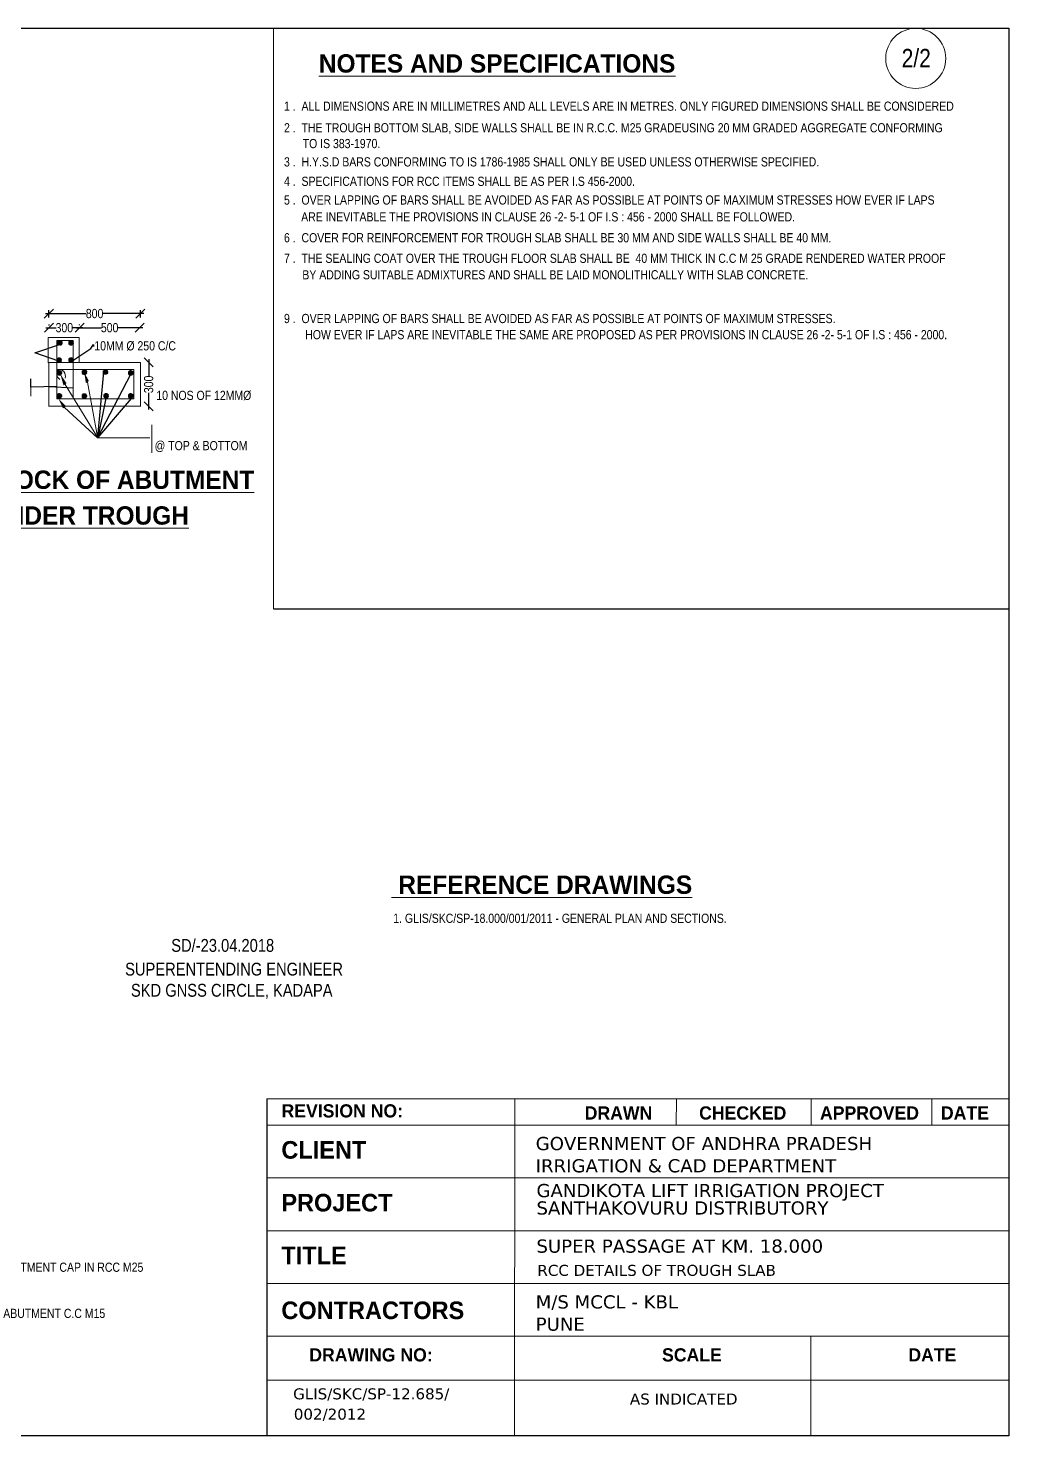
# Model space of a CAD drawing. Header units: millimetres. Extents: x -532722 to -470589, y -321838 to -283433.
# Drawn here: x -497359 to -470589, y -321838 to -283433 of the extents above; entities that cross this region are included whole.
import ezdxf
from ezdxf.enums import TextEntityAlignment as Align

# ---------------------------------------------------------------- set-up
doc = ezdxf.new("R2010")
doc.units = ezdxf.units.MM
doc.header["$LTSCALE"] = 1000
for name, color, linetype in [('canal', 3, 'Continuous'), ('MAIN', 2, 'Continuous'), ('main canal', 1, 'Continuous'), ('pier', 7, 'Continuous'), ('STEEL', 5, 'Continuous')]:
    doc.layers.add(name, color=color, linetype=linetype)
doc.styles.add('ARIAL NARROW', font='ARIALN.TTF')
doc.styles.add('CITYBLUEPR', font='cityb___.ttf')
doc.styles.add('VERDANA', font='verdana.ttf')
doc.dimstyles.new('ISO-25', dxfattribs={"dimtxt": 2.5, "dimasz": 2.5, "dimexe": 1.25, "dimexo": 0.625, "dimtad": 1, "dimdec": 0, "dimtxsty": 'Standard', "dimblk": 'OBLIQUE', "dimcen": 2.5, "dimdle": 1.25, "dimclrd": 6, "dimadec": 0, "dimazin": 0, "dimtfac": 1, "dimtdec": 0, "dimtmove": 0, "dimatfit": 3, "dimfxl": 1, "dimarcsym": 0})

# ---------------------------------------------------------------- blocks, each defined once
blk = doc.blocks.new('_Oblique')
at = {"color": 0, "linetype": 'ByBlock', "lineweight": -2}
blk.add_line((-0.5, -0.5), (0.5, 0.5), dxfattribs=at)
blk = doc.blocks.new('*D180')
at = {"layer": 'Defpoints', "color": 0, "transparency": 16777216}
for p in [(-496795, -291418), (-494295, -291220), (-494295, -291418)]:
    blk.add_point(p, dxfattribs=at)
at = {"layer": 'MAIN', "color": 7, "lineweight": -2, "transparency": 16777216}
for p, q in [((-496885, -291220), (-495772, -291220)), ((-494205, -291220), (-495318, -291220))]:
    blk.add_line(p, q, dxfattribs=at)
at = {"layer": 'MAIN', "color": 0, "lineweight": -2, "transparency": 16777216}
for p, q in [((-496795, -291328), (-496795, -291130)), ((-494295, -291328), (-494295, -291130))]:
    blk.add_line(p, q, dxfattribs=at)
at = {"layer": 'MAIN', "color": 7, "lineweight": -2, "transparency": 16777216, "xscale": 250, "yscale": 250, "zscale": 250, "rotation": 180}
blk.add_blockref('_Oblique', (-496795, -291220), dxfattribs=at)
at = {"layer": 'MAIN', "color": 7, "lineweight": -2, "transparency": 16777216, "xscale": 250, "yscale": 250, "zscale": 250}
blk.add_blockref('_Oblique', (-494295, -291220), dxfattribs=at)
at = {"layer": 'MAIN', "color": 0, "lineweight": 9, "transparency": 16777216, "insert": (-495545, -291220), "char_height": 250, "attachment_point": 5, "style": 'ARIAL NARROW'}
blk.add_mtext('800', dxfattribs=at)
blk = doc.blocks.new('*D181')
at = {"layer": 'Defpoints', "color": 0, "transparency": 16777216}
for p in [(-494069, -292552), (-494069, -293750), (-494069, -293750)]:
    blk.add_point(p, dxfattribs=at)
at = {"layer": 'MAIN', "color": 7, "lineweight": -2, "transparency": 16777216}
for p, q in [((-494069, -292462), (-494069, -292925)), ((-494069, -293840), (-494069, -293378))]:
    blk.add_line(p, q, dxfattribs=at)
at = {"layer": 'MAIN', "color": 7, "lineweight": -2, "transparency": 16777216, "xscale": 250, "yscale": 250, "zscale": 250}
for p, rotation in [((-494069, -292552), 90), ((-494069, -293750), 270)]:
    blk.add_blockref('_Oblique', p, dxfattribs=dict(at, rotation=rotation))
at = {"layer": 'MAIN', "color": 0, "lineweight": 9, "transparency": 16777216, "insert": (-494069, -293151), "char_height": 250, "attachment_point": 5, "rotation": 90, "style": 'ARIAL NARROW'}
blk.add_mtext('300', dxfattribs=at)
blk = doc.blocks.new('*D182')
at = {"layer": 'Defpoints', "color": 0, "transparency": 16777216}
for p in [(-496789, -291631), (-495953, -291606), (-495953, -291606)]:
    blk.add_point(p, dxfattribs=at)
at = {"layer": 'MAIN', "color": 7, "lineweight": -2, "transparency": 16777216}
for p, q in [((-496879, -291606), (-496598, -291606)), ((-495863, -291606), (-496144, -291606))]:
    blk.add_line(p, q, dxfattribs=at)
at = {"layer": 'MAIN', "color": 0, "lineweight": -2, "transparency": 16777216}
blk.add_line((-496789, -291541), (-496789, -291516), dxfattribs=at)
at = {"layer": 'MAIN', "color": 7, "lineweight": -2, "transparency": 16777216, "xscale": 250, "yscale": 250, "zscale": 250, "rotation": 180}
blk.add_blockref('_Oblique', (-496789, -291606), dxfattribs=at)
at = {"layer": 'MAIN', "color": 7, "lineweight": -2, "transparency": 16777216, "xscale": 250, "yscale": 250, "zscale": 250}
blk.add_blockref('_Oblique', (-495953, -291606), dxfattribs=at)
at = {"layer": 'MAIN', "color": 0, "lineweight": 9, "transparency": 16777216, "insert": (-496371, -291606), "char_height": 250, "attachment_point": 5, "style": 'ARIAL NARROW'}
blk.add_mtext('300', dxfattribs=at)
blk = doc.blocks.new('*D183')
at = {"layer": 'Defpoints', "color": 0, "transparency": 16777216}
for p in [(-495953, -291623), (-494316, -291606), (-494316, -291606)]:
    blk.add_point(p, dxfattribs=at)
at = {"layer": 'MAIN', "color": 7, "lineweight": -2, "transparency": 16777216}
for p, q in [((-496043, -291606), (-495361, -291606)), ((-494226, -291606), (-494908, -291606))]:
    blk.add_line(p, q, dxfattribs=at)
at = {"layer": 'MAIN', "color": 0, "lineweight": -2, "transparency": 16777216}
blk.add_line((-495953, -291533), (-495953, -291516), dxfattribs=at)
at = {"layer": 'MAIN', "color": 7, "lineweight": -2, "transparency": 16777216, "xscale": 250, "yscale": 250, "zscale": 250, "rotation": 180}
blk.add_blockref('_Oblique', (-495953, -291606), dxfattribs=at)
at = {"layer": 'MAIN', "color": 7, "lineweight": -2, "transparency": 16777216, "xscale": 250, "yscale": 250, "zscale": 250}
blk.add_blockref('_Oblique', (-494316, -291606), dxfattribs=at)
at = {"layer": 'MAIN', "color": 0, "lineweight": 9, "transparency": 16777216, "insert": (-495134, -291606), "char_height": 250, "attachment_point": 5, "style": 'ARIAL NARROW'}
blk.add_mtext('500', dxfattribs=at)

msp = doc.modelspace()

# ---------------------------------------------------------------- linework, layer by layer
at = {"color": 0, "lineweight": 9}
msp.add_circle((-473131, -284257.9), 819.5, dxfattribs=at)
at = {"layer": 'canal', "color": 0}
for p, q in [((-496115.8, -292485.5), (-495644.4, -292173.2)), ((-495644.4, -292173.2), (-495573.1, -292067.8)), ((-495573.1, -292067.8), (-495573.1, -292121.4))]:
    msp.add_line(p, q, dxfattribs=at)
msp.add_lwpolyline([(-532722.3, -283432.6), (-470589, -283432.6), (-470589, -321838.3), (-532722.3, -321838.3)], close=True, dxfattribs=at)
at = {"layer": 'MAIN', "color": 0, "linetype": 'Continuous', "lineweight": 9}
msp.add_line((-490664.8, -283432.6), (-490664.8, -299279), dxfattribs=at)
at = {"layer": 'MAIN', "color": 0}
for p, q in [((-490664.8, -299279), (-470589, -299279)), ((-490842, -312640.7), (-490842, -321838.3))]:
    msp.add_line(p, q, dxfattribs=at)
at = {"layer": 'pier', "color": 0, "lineweight": 9}
for p, q in [((-496809.6, -292567.8), (-496809.6, -291872.8)), ((-496809.6, -291872.8), (-495964.6, -291872.8)), ((-495964.6, -291872.8), (-495964.6, -292551.2)), ((-496575.6, -292732.5), (-496575.6, -291950.6)), ((-496575.6, -291950.6), (-496131.4, -291950.6)), ((-496563.9, -292019.8), (-496549.5, -292019.8)), ((-496563.1, -292031.5), (-496549.5, -292031.5)), ((-496562.7, -292008.1), (-496549.5, -292008.1)), ((-496553.4, -292004.2), (-496553.4, -291984.1)), ((-496553.4, -292057.9), (-496553.4, -292035.4)), ((-496549.5, -291988.6), (-496518.3, -291988.6)), ((-496549.5, -292000.3), (-496518.3, -292000.3)), ((-496549.5, -292039.3), (-496518.3, -292039.3)), ((-496549.5, -292051.1), (-496518.3, -292051.1)), ((-496549.5, -292062.8), (-496518.3, -292062.8)), ((-496548.3, -291976.8), (-496518.3, -291976.8)), ((-496545.6, -292035.4), (-496545.6, -292004.2)), ((-496545.6, -292068.3), (-496545.6, -292066.7)), ((-496533.9, -291972.9), (-496533.9, -291963.3)), ((-496533.9, -292078.6), (-496533.9, -292066.7)), ((-496522.2, -291972.9), (-496522.2, -291956.7)), ((-496522.2, -292035.4), (-496522.2, -292004.2)), ((-496522.2, -292085.3), (-496522.2, -292066.7)), ((-496518.3, -291957.3), (-496487, -291957.3)), ((-496518.3, -291969), (-496487, -291969)), ((-496518.3, -292008.1), (-496487, -292008.1)), ((-496518.3, -292019.8), (-496487, -292019.8)), ((-496518.3, -292031.5), (-496487, -292031.5)), ((-496518.3, -292070.6), (-496487, -292070.6)), ((-496514.4, -292004.2), (-496514.4, -291972.9)), ((-496514.4, -292066.7), (-496514.4, -292035.4)), ((-496502.7, -292004.2), (-496502.7, -291972.9)), ((-496502.7, -292066.7), (-496502.7, -292035.4)), ((-496490.9, -292004.2), (-496490.9, -291972.9)), ((-496490.9, -292066.7), (-496490.9, -292035.4)), ((-496487, -291976.8), (-496455.8, -291976.8)), ((-496487, -291988.6), (-496455.8, -291988.6)), ((-496487, -292000.3), (-496455.8, -292000.3)), ((-496487, -292039.3), (-496455.8, -292039.3)), ((-496487, -292051.1), (-496455.8, -292051.1)), ((-496487, -292062.8), (-496455.8, -292062.8)), ((-496483.1, -291972.9), (-496483.1, -291951.4)), ((-496483.1, -292035.4), (-496483.1, -292004.2)), ((-496483.1, -292090.6), (-496483.1, -292066.7)), ((-496471.4, -291972.9), (-496471.4, -291954.1)), ((-496471.4, -292035.4), (-496471.4, -292004.2)), ((-496471.4, -292087.8), (-496471.4, -292066.7)), ((-496459.7, -291972.9), (-496459.7, -291959.2)), ((-496459.7, -292035.4), (-496459.7, -292004.2)), ((-496459.7, -292082.7), (-496459.7, -292066.7)), ((-496455.8, -291969), (-496446, -291969)), ((-496455.8, -292008.1), (-496424.5, -292008.1)), ((-496455.8, -292019.8), (-496424.5, -292019.8)), ((-496455.8, -292031.5), (-496424.5, -292031.5)), ((-496455.8, -292070.6), (-496443.5, -292070.6)), ((-496451.9, -292004.2), (-496451.9, -291972.9)), ((-496451.9, -292066.7), (-496451.9, -292035.4)), ((-496440.2, -292004.2), (-496440.2, -291975)), ((-496440.2, -292066.7), (-496440.2, -292035.4)), ((-496428.4, -292004.2), (-496428.4, -291994.1)), ((-496428.4, -292047.9), (-496428.4, -292035.4)), ((-496259.1, -292016.5), (-496244.8, -292016.5)), ((-496258.3, -292028.2), (-496244.8, -292028.2)), ((-496257.9, -292004.8), (-496244.8, -292004.8)), ((-496248.7, -292000.8), (-496248.7, -291980.7)), ((-496248.7, -292054.5), (-496248.7, -292032.1)), ((-496244.8, -291985.2), (-496213.5, -291985.2)), ((-496244.8, -291996.9), (-496213.5, -291996.9)), ((-496244.8, -292036), (-496213.5, -292036)), ((-496244.8, -292047.7), (-496213.5, -292047.7)), ((-496244.8, -292059.4), (-496213.5, -292059.4)), ((-496243.6, -291973.5), (-496213.5, -291973.5)), ((-496240.9, -292032.1), (-496240.9, -292000.8)), ((-496240.9, -292064.9), (-496240.9, -292063.3)), ((-496229.1, -291969.6), (-496229.1, -291960)), ((-496229.1, -292075.3), (-496229.1, -292063.3)), ((-496217.4, -291969.6), (-496217.4, -291953.4)), ((-496217.4, -292032.1), (-496217.4, -292000.8)), ((-496217.4, -292081.9), (-496217.4, -292063.3)), ((-496213.5, -291954), (-496182.3, -291954)), ((-496213.5, -291965.7), (-496182.3, -291965.7)), ((-496213.5, -292004.8), (-496182.3, -292004.8)), ((-496213.5, -292016.5), (-496182.3, -292016.5)), ((-496213.5, -292028.2), (-496182.3, -292028.2)), ((-496213.5, -292067.3), (-496182.3, -292067.3)), ((-496213.5, -292079), (-496182.3, -292079)), ((-496209.6, -292000.8), (-496209.6, -291969.6)), ((-496209.6, -292063.3), (-496209.6, -292032.1)), ((-496197.9, -292000.8), (-496197.9, -291969.6)), ((-496197.9, -292063.3), (-496197.9, -292032.1)), ((-496186.2, -292000.8), (-496186.2, -291969.6)), ((-496186.2, -292063.3), (-496186.2, -292032.1)), ((-496182.3, -291973.5), (-496151, -291973.5)), ((-496182.3, -291985.2), (-496151, -291985.2)), ((-496182.3, -291996.9), (-496151, -291996.9)), ((-496182.3, -292036), (-496151, -292036)), ((-496182.3, -292047.7), (-496151, -292047.7)), ((-496182.3, -292059.4), (-496151, -292059.4)), ((-496178.4, -291969.6), (-496178.4, -291948)), ((-496178.4, -292032.1), (-496178.4, -292000.8)), ((-496178.4, -292087.3), (-496178.4, -292063.3)), ((-496166.6, -291969.6), (-496166.6, -291950.8)), ((-496166.6, -292032.1), (-496166.6, -292000.8)), ((-496166.6, -292084.5), (-496166.6, -292063.3)), ((-496154.9, -291969.6), (-496154.9, -291955.9)), ((-496154.9, -292032.1), (-496154.9, -292000.8)), ((-496154.9, -292079.4), (-496154.9, -292063.3)), ((-496151, -291965.7), (-496141.2, -291965.7)), ((-496151, -292004.8), (-496119.8, -292004.8)), ((-496151, -292016.5), (-496119.8, -292016.5)), ((-496151, -292028.2), (-496119.8, -292028.2)), ((-496151, -292067.3), (-496138.8, -292067.3)), ((-496147.1, -292000.8), (-496147.1, -291969.6)), ((-496147.1, -292063.3), (-496147.1, -292032.1)), ((-496135.4, -292000.8), (-496135.4, -291971.7)), ((-496135.4, -292063.3), (-496135.4, -292032.1)), ((-496131.4, -291950.6), (-496131.4, -293514.5)), ((-496123.7, -292000.8), (-496123.7, -291990.7)), ((-496123.7, -292044.5), (-496123.7, -292032.1)), ((-496795.1, -292552.4), (-494295.1, -292552.4)), ((-496790.7, -292552.4), (-496790.7, -293752.4)), ((-496583.3, -292489.6), (-496569, -292489.6)), ((-496582.6, -292501.3), (-496569, -292501.3)), ((-496582.2, -292477.9), (-496569, -292477.9)), ((-496572.9, -292474), (-496572.9, -292453.9)), ((-496572.9, -292527.7), (-496572.9, -292505.3)), ((-496569, -292458.4), (-496537.7, -292458.4)), ((-496569, -292470.1), (-496537.7, -292470.1)), ((-496569, -292509.2), (-496537.7, -292509.2)), ((-496569, -292520.9), (-496537.7, -292520.9)), ((-496569, -292532.6), (-496537.7, -292532.6)), ((-496567.8, -292446.7), (-496537.7, -292446.7)), ((-496565.1, -292505.3), (-496565.1, -292474)), ((-496565.1, -292538.1), (-496565.1, -292536.5)), ((-496553.4, -292442.8), (-496553.4, -292433.2)), ((-496553.4, -292548.4), (-496553.4, -292536.5)), ((-496541.6, -292442.8), (-496541.6, -292426.5)), ((-496541.6, -292505.3), (-496541.6, -292474)), ((-496541.6, -292555.1), (-496541.6, -292536.5)), ((-496537.7, -292427.1), (-496506.5, -292427.1)), ((-496537.7, -292438.8), (-496506.5, -292438.8)), ((-496537.7, -292477.9), (-496506.5, -292477.9)), ((-496537.7, -292489.6), (-496506.5, -292489.6)), ((-496537.7, -292501.3), (-496506.5, -292501.3)), ((-496537.7, -292540.4), (-496506.5, -292540.4)), ((-496537.7, -292552.1), (-496506.5, -292552.1)), ((-496533.8, -292474), (-496533.8, -292442.8)), ((-496533.8, -292536.5), (-496533.8, -292505.3)), ((-496522.1, -292474), (-496522.1, -292442.8)), ((-496522.1, -292536.5), (-496522.1, -292505.3)), ((-496510.4, -292474), (-496510.4, -292442.8)), ((-496510.4, -292536.5), (-496510.4, -292505.3)), ((-496506.5, -292446.7), (-496475.2, -292446.7)), ((-496506.5, -292458.4), (-496475.2, -292458.4)), ((-496506.5, -292470.1), (-496475.2, -292470.1)), ((-496506.5, -292509.2), (-496475.2, -292509.2)), ((-496506.5, -292520.9), (-496475.2, -292520.9)), ((-496506.5, -292532.6), (-496475.2, -292532.6)), ((-496502.6, -292442.8), (-496502.6, -292421.2)), ((-496502.6, -292505.3), (-496502.6, -292474)), ((-496502.6, -292560.4), (-496502.6, -292536.5)), ((-496490.9, -292442.8), (-496490.9, -292424)), ((-496490.9, -292505.3), (-496490.9, -292474)), ((-496490.9, -292557.6), (-496490.9, -292536.5)), ((-496479.1, -292442.8), (-496479.1, -292429)), ((-496479.1, -292505.3), (-496479.1, -292474)), ((-496479.1, -292552.5), (-496479.1, -292536.5)), ((-496475.2, -292438.8), (-496465.4, -292438.8)), ((-496475.2, -292477.9), (-496444, -292477.9)), ((-496475.2, -292489.6), (-496444, -292489.6)), ((-496475.2, -292501.3), (-496444, -292501.3)), ((-496475.2, -292540.4), (-496463, -292540.4)), ((-496471.3, -292474), (-496471.3, -292442.8)), ((-496471.3, -292536.5), (-496471.3, -292505.3)), ((-496459.6, -292474), (-496459.6, -292444.9)), ((-496459.6, -292536.5), (-496459.6, -292505.3)), ((-496447.9, -292474), (-496447.9, -292463.9)), ((-496447.9, -292517.7), (-496447.9, -292505.3)), ((-496255.2, -292485.5), (-496240.8, -292485.5)), ((-496254.4, -292497.3), (-496240.8, -292497.3)), ((-496254, -292473.8), (-496240.8, -292473.8)), ((-496244.7, -292469.9), (-496244.7, -292449.8)), ((-496244.7, -292523.6), (-496244.7, -292501.2)), ((-496240.8, -292454.3), (-496209.6, -292454.3)), ((-496240.8, -292466), (-496209.6, -292466)), ((-496240.8, -292505.1), (-496209.6, -292505.1)), ((-496240.8, -292516.8), (-496209.6, -292516.8)), ((-496240.8, -292528.5), (-496209.6, -292528.5)), ((-496239.6, -292442.6), (-496209.6, -292442.6)), ((-496236.9, -292501.2), (-496236.9, -292469.9)), ((-496236.9, -292534), (-496236.9, -292532.4)), ((-496225.2, -292438.7), (-496225.2, -292429.1)), ((-496225.2, -292544.3), (-496225.2, -292532.4)), ((-496213.5, -292438.7), (-496213.5, -292422.4)), ((-496213.5, -292501.2), (-496213.5, -292469.9)), ((-496213.5, -292551), (-496213.5, -292532.4)), ((-496209.6, -292423), (-496178.3, -292423)), ((-496209.6, -292434.8), (-496178.3, -292434.8)), ((-496209.6, -292473.8), (-496178.3, -292473.8)), ((-496209.6, -292485.5), (-496178.3, -292485.5)), ((-496209.6, -292497.3), (-496178.3, -292497.3)), ((-496209.6, -292536.3), (-496178.3, -292536.3)), ((-496209.6, -292548), (-496178.3, -292548)), ((-496205.7, -292469.9), (-496205.7, -292438.7)), ((-496205.7, -292532.4), (-496205.7, -292501.2)), ((-496194, -292469.9), (-496194, -292438.7)), ((-496194, -292532.4), (-496194, -292501.2)), ((-496182.2, -292469.9), (-496182.2, -292438.7)), ((-496182.2, -292532.4), (-496182.2, -292501.2)), ((-496178.3, -292442.6), (-496147.1, -292442.6)), ((-496178.3, -292454.3), (-496147.1, -292454.3)), ((-496178.3, -292466), (-496147.1, -292466)), ((-496178.3, -292505.1), (-496147.1, -292505.1)), ((-496178.3, -292516.8), (-496147.1, -292516.8)), ((-496178.3, -292528.5), (-496147.1, -292528.5)), ((-496174.4, -292438.7), (-496174.4, -292417.1)), ((-496174.4, -292501.2), (-496174.4, -292469.9)), ((-496174.4, -292556.3), (-496174.4, -292532.4)), ((-496162.7, -292438.7), (-496162.7, -292419.9)), ((-496162.7, -292501.2), (-496162.7, -292469.9)), ((-496162.7, -292553.5), (-496162.7, -292532.4)), ((-496151, -292438.7), (-496151, -292425)), ((-496151, -292501.2), (-496151, -292469.9)), ((-496151, -292548.5), (-496151, -292532.4)), ((-496147.1, -292434.8), (-496137.3, -292434.8)), ((-496147.1, -292473.8), (-496115.8, -292473.8)), ((-496147.1, -292485.5), (-496115.8, -292485.5)), ((-496147.1, -292497.3), (-496115.8, -292497.3)), ((-496147.1, -292536.3), (-496134.9, -292536.3)), ((-496143.2, -292469.9), (-496143.2, -292438.7)), ((-496143.2, -292532.4), (-496143.2, -292501.2)), ((-496131.5, -292469.9), (-496131.5, -292440.8)), ((-496131.5, -292532.4), (-496131.5, -292501.2)), ((-496119.7, -292469.9), (-496119.7, -292459.8)), ((-496119.7, -292513.6), (-496119.7, -292501.2)), ((-494295.1, -292552.4), (-494295.1, -293752.4)), ((-496577.4, -292838.9), (-496563, -292838.9)), ((-496577.2, -293542.8), (-496577.2, -292742.8)), ((-496577.2, -292742.8), (-494477.2, -292742.8)), ((-496576.6, -292850.6), (-496563, -292850.6)), ((-496576.2, -292827.2), (-496563, -292827.2)), ((-496566.9, -292823.3), (-496566.9, -292803.2)), ((-496566.9, -292877), (-496566.9, -292854.5)), ((-496563, -292807.6), (-496531.8, -292807.6)), ((-496563, -292819.4), (-496531.8, -292819.4)), ((-496563, -292858.4), (-496531.8, -292858.4)), ((-496563, -292870.1), (-496531.8, -292870.1)), ((-496563, -292881.9), (-496531.8, -292881.9)), ((-496561.8, -292795.9), (-496531.8, -292795.9)), ((-496559.1, -292854.5), (-496559.1, -292823.3)), ((-496559.1, -292887.4), (-496559.1, -292885.8)), ((-496547.4, -292792), (-496547.4, -292782.4)), ((-496547.4, -292897.7), (-496547.4, -292885.8)), ((-496535.7, -292792), (-496535.7, -292775.8)), ((-496535.7, -292854.5), (-496535.7, -292823.3)), ((-496535.7, -292904.3), (-496535.7, -292885.8)), ((-496531.8, -292776.4), (-496500.5, -292776.4)), ((-496531.8, -292788.1), (-496500.5, -292788.1)), ((-496531.8, -292827.2), (-496500.5, -292827.2)), ((-496531.8, -292838.9), (-496500.5, -292838.9)), ((-496531.8, -292850.6), (-496500.5, -292850.6)), ((-496531.8, -292889.7), (-496500.5, -292889.7)), ((-496531.8, -292901.4), (-496500.5, -292901.4)), ((-496527.9, -292823.3), (-496527.9, -292792)), ((-496527.9, -292885.8), (-496527.9, -292854.5)), ((-496516.2, -292823.3), (-496516.2, -292792)), ((-496516.2, -292885.8), (-496516.2, -292854.5)), ((-496504.4, -292823.3), (-496504.4, -292792)), ((-496504.4, -292885.8), (-496504.4, -292854.5)), ((-496500.5, -292795.9), (-496469.3, -292795.9)), ((-496500.5, -292807.6), (-496469.3, -292807.6)), ((-496500.5, -292819.4), (-496469.3, -292819.4)), ((-496500.5, -292858.4), (-496469.3, -292858.4)), ((-496500.5, -292870.1), (-496469.3, -292870.1)), ((-496500.5, -292881.9), (-496469.3, -292881.9)), ((-496496.6, -292792), (-496496.6, -292770.4)), ((-496496.6, -292854.5), (-496496.6, -292823.3)), ((-496496.6, -292909.7), (-496496.6, -292885.8)), ((-496484.9, -292792), (-496484.9, -292773.2)), ((-496484.9, -292854.5), (-496484.9, -292823.3)), ((-496484.9, -292906.9), (-496484.9, -292885.8)), ((-496473.2, -292792), (-496473.2, -292778.3)), ((-496473.2, -292854.5), (-496473.2, -292823.3)), ((-496473.2, -292901.8), (-496473.2, -292885.8)), ((-496469.3, -292788.1), (-496459.5, -292788.1)), ((-496469.3, -292827.2), (-496438, -292827.2)), ((-496469.3, -292838.9), (-496438, -292838.9)), ((-496469.3, -292850.6), (-496438, -292850.6)), ((-496469.3, -292889.7), (-496457.1, -292889.7)), ((-496465.4, -292823.3), (-496465.4, -292792)), ((-496465.4, -292885.8), (-496465.4, -292854.5)), ((-496453.7, -292823.3), (-496453.7, -292794.1)), ((-496453.7, -292885.8), (-496453.7, -292854.5)), ((-496441.9, -292823.3), (-496441.9, -292813.2)), ((-496441.9, -292867), (-496441.9, -292854.5)), ((-495892.5, -292820.8), (-495878.2, -292820.8)), ((-495891.7, -292832.5), (-495878.2, -292832.5)), ((-495891.4, -292809.1), (-495878.2, -292809.1)), ((-495882.1, -292805.2), (-495882.1, -292785.1)), ((-495882.1, -292858.9), (-495882.1, -292836.4)), ((-495878.2, -292789.5), (-495846.9, -292789.5)), ((-495878.2, -292801.3), (-495846.9, -292801.3)), ((-495878.2, -292840.3), (-495846.9, -292840.3)), ((-495878.2, -292852), (-495846.9, -292852)), ((-495878.2, -292863.8), (-495846.9, -292863.8)), ((-495877, -292777.8), (-495846.9, -292777.8)), ((-495874.3, -292836.4), (-495874.3, -292805.2)), ((-495874.3, -292869.3), (-495874.3, -292867.7)), ((-495862.6, -292773.9), (-495862.6, -292764.3)), ((-495862.6, -292879.6), (-495862.6, -292867.7)), ((-495850.8, -292773.9), (-495850.8, -292757.7)), ((-495850.8, -292836.4), (-495850.8, -292805.2)), ((-495850.8, -292886.2), (-495850.8, -292867.7)), ((-495846.9, -292758.3), (-495815.7, -292758.3)), ((-495846.9, -292770), (-495815.7, -292770)), ((-495846.9, -292809.1), (-495815.7, -292809.1)), ((-495846.9, -292820.8), (-495815.7, -292820.8)), ((-495846.9, -292832.5), (-495815.7, -292832.5)), ((-495846.9, -292871.6), (-495815.7, -292871.6)), ((-495846.9, -292883.3), (-495815.7, -292883.3)), ((-495843, -292805.2), (-495843, -292773.9)), ((-495843, -292867.7), (-495843, -292836.4)), ((-495831.3, -292805.2), (-495831.3, -292773.9)), ((-495831.3, -292867.7), (-495831.3, -292836.4)), ((-495819.6, -292805.2), (-495819.6, -292773.9)), ((-495819.6, -292867.7), (-495819.6, -292836.4)), ((-495815.7, -292777.8), (-495784.4, -292777.8)), ((-495815.7, -292789.5), (-495784.4, -292789.5)), ((-495815.7, -292801.3), (-495784.4, -292801.3)), ((-495815.7, -292840.3), (-495784.4, -292840.3)), ((-495815.7, -292852), (-495784.4, -292852)), ((-495815.7, -292863.8), (-495784.4, -292863.8)), ((-495811.8, -292773.9), (-495811.8, -292752.3)), ((-495811.8, -292836.4), (-495811.8, -292805.2)), ((-495811.8, -292891.6), (-495811.8, -292867.7)), ((-495800.1, -292773.9), (-495800.1, -292755.1)), ((-495800.1, -292836.4), (-495800.1, -292805.2)), ((-495800.1, -292888.8), (-495800.1, -292867.7)), ((-495788.3, -292773.9), (-495788.3, -292760.2)), ((-495788.3, -292836.4), (-495788.3, -292805.2)), ((-495788.3, -292883.7), (-495788.3, -292867.7)), ((-495784.4, -292770), (-495774.6, -292770)), ((-495784.4, -292809.1), (-495753.2, -292809.1)), ((-495784.4, -292820.8), (-495753.2, -292820.8)), ((-495784.4, -292832.5), (-495753.2, -292832.5)), ((-495784.4, -292871.6), (-495772.2, -292871.6)), ((-495780.5, -292805.2), (-495780.5, -292773.9)), ((-495780.5, -292867.7), (-495780.5, -292836.4)), ((-495768.8, -292805.2), (-495768.8, -292776)), ((-495768.8, -292867.7), (-495768.8, -292836.4)), ((-495757.1, -292805.2), (-495757.1, -292795.1)), ((-495757.1, -292848.9), (-495757.1, -292836.4)), ((-495320.1, -292813.3), (-495305.8, -292813.3)), ((-495319.3, -292825), (-495305.8, -292825)), ((-495309.7, -292797.7), (-495309.7, -292777.5)), ((-495309.7, -292851.4), (-495309.7, -292828.9)), ((-495305.8, -292782), (-495274.5, -292782)), ((-495305.8, -292793.8), (-495274.5, -292793.8)), ((-495239.4, -292828.9), (-495305.8, -292801.6)), ((-495305.8, -292832.8), (-495274.5, -292832.8)), ((-495305.8, -292844.5), (-495274.5, -292844.5)), ((-495305.8, -292856.3), (-495274.5, -292856.3)), ((-495304.6, -292770.3), (-495274.5, -292770.3)), ((-495301.9, -292828.9), (-495301.9, -292797.7)), ((-495301.9, -292861.8), (-495301.9, -292860.2)), ((-495290.1, -292766.4), (-495290.1, -292756.8)), ((-495290.1, -292872.1), (-495290.1, -292860.2)), ((-495278.4, -292766.4), (-495278.4, -292750.2)), ((-495278.4, -292828.9), (-495278.4, -292797.7)), ((-495278.4, -292878.7), (-495278.4, -292860.2)), ((-495274.5, -292750.8), (-495243.3, -292750.8)), ((-495274.5, -292762.5), (-495243.3, -292762.5)), ((-495274.5, -292801.6), (-495243.3, -292801.6)), ((-495274.5, -292813.3), (-495243.3, -292813.3)), ((-495274.5, -292825), (-495243.3, -292825)), ((-495274.5, -292864.1), (-495243.3, -292864.1)), ((-495274.5, -292875.8), (-495243.3, -292875.8)), ((-495270.6, -292797.7), (-495270.6, -292766.4)), ((-495270.6, -292860.2), (-495270.6, -292828.9)), ((-495258.9, -292797.7), (-495258.9, -292766.4)), ((-495258.9, -292860.2), (-495258.9, -292828.9)), ((-495247.2, -292797.7), (-495247.2, -292766.4)), ((-495247.2, -292860.2), (-495247.2, -292828.9)), ((-495243.3, -292770.3), (-495212, -292770.3)), ((-495243.3, -292782), (-495212, -292782)), ((-495243.3, -292793.8), (-495212, -292793.8)), ((-495243.3, -292832.8), (-495212, -292832.8)), ((-495243.3, -292844.5), (-495212, -292844.5)), ((-495243.3, -292856.3), (-495212, -292856.3)), ((-495239.4, -292766.4), (-495239.4, -292744.8)), ((-495239.4, -292828.9), (-495239.4, -292797.7)), ((-495239.4, -292884.1), (-495239.4, -292860.2)), ((-495227.6, -292766.4), (-495227.6, -292747.6)), ((-495227.6, -292828.9), (-495227.6, -292797.7)), ((-495227.6, -292881.3), (-495227.6, -292860.2)), ((-495215.9, -292766.4), (-495215.9, -292752.7)), ((-495215.9, -292828.9), (-495215.9, -292797.7)), ((-495215.9, -292876.2), (-495215.9, -292860.2)), ((-495212, -292762.5), (-495202.2, -292762.5)), ((-495212, -292801.6), (-495180.8, -292801.6)), ((-495212, -292813.3), (-495180.8, -292813.3)), ((-495212, -292825), (-495180.8, -292825)), ((-495212, -292864.1), (-495199.8, -292864.1)), ((-495208.1, -292797.7), (-495208.1, -292766.4)), ((-495208.1, -292860.2), (-495208.1, -292828.9)), ((-495196.4, -292797.7), (-495196.4, -292768.5)), ((-495196.4, -292860.2), (-495196.4, -292828.9)), ((-495184.7, -292797.7), (-495184.7, -292787.6)), ((-495184.7, -292841.4), (-495184.7, -292828.9)), ((-494627.4, -292838.9), (-494613, -292838.9)), ((-494626.6, -292850.6), (-494613, -292850.6)), ((-494626.2, -292827.2), (-494613, -292827.2)), ((-494616.9, -292823.3), (-494616.9, -292803.2)), ((-494616.9, -292877), (-494616.9, -292854.5)), ((-494613, -292807.6), (-494581.8, -292807.6)), ((-494613, -292819.4), (-494581.8, -292819.4)), ((-494613, -292858.4), (-494581.8, -292858.4)), ((-494613, -292870.1), (-494581.8, -292870.1)), ((-494613, -292881.9), (-494581.8, -292881.9)), ((-494611.8, -292795.9), (-494581.8, -292795.9)), ((-494609.1, -292854.5), (-494609.1, -292823.3)), ((-494609.1, -292887.4), (-494609.1, -292885.8)), ((-494597.4, -292792), (-494597.4, -292782.4)), ((-494597.4, -292897.7), (-494597.4, -292885.8)), ((-494585.7, -292792), (-494585.7, -292775.8)), ((-494585.7, -292854.5), (-494585.7, -292823.3)), ((-494585.7, -292904.3), (-494585.7, -292885.8)), ((-494581.8, -292776.4), (-494550.5, -292776.4)), ((-494581.8, -292788.1), (-494550.5, -292788.1)), ((-494581.8, -292827.2), (-494550.5, -292827.2)), ((-494581.8, -292838.9), (-494550.5, -292838.9)), ((-494581.8, -292850.6), (-494550.5, -292850.6)), ((-494581.8, -292889.7), (-494550.5, -292889.7)), ((-494581.8, -292901.4), (-494550.5, -292901.4)), ((-494577.9, -292823.3), (-494577.9, -292792)), ((-494577.9, -292885.8), (-494577.9, -292854.5)), ((-494566.2, -292823.3), (-494566.2, -292792)), ((-494566.2, -292885.8), (-494566.2, -292854.5)), ((-494554.4, -292823.3), (-494554.4, -292792)), ((-494554.4, -292885.8), (-494554.4, -292854.5)), ((-494550.5, -292795.9), (-494519.3, -292795.9)), ((-494550.5, -292807.6), (-494519.3, -292807.6)), ((-494550.5, -292819.4), (-494519.3, -292819.4)), ((-494550.5, -292858.4), (-494519.3, -292858.4)), ((-494550.5, -292870.1), (-494519.3, -292870.1)), ((-494550.5, -292881.9), (-494519.3, -292881.9)), ((-494546.6, -292792), (-494546.6, -292770.4)), ((-494546.6, -292854.5), (-494546.6, -292823.3)), ((-494546.6, -292909.7), (-494546.6, -292885.8)), ((-494534.9, -292792), (-494534.9, -292773.2)), ((-494534.9, -292854.5), (-494534.9, -292823.3)), ((-494534.9, -292906.9), (-494534.9, -292885.8)), ((-494523.2, -292792), (-494523.2, -292778.3)), ((-494523.2, -292854.5), (-494523.2, -292823.3)), ((-494523.2, -292901.8), (-494523.2, -292885.8)), ((-494519.3, -292788.1), (-494509.5, -292788.1)), ((-494519.3, -292827.2), (-494488, -292827.2)), ((-494519.3, -292838.9), (-494488, -292838.9)), ((-494519.3, -292850.6), (-494488, -292850.6)), ((-494519.3, -292889.7), (-494507.1, -292889.7)), ((-494515.4, -292823.3), (-494515.4, -292792)), ((-494515.4, -292885.8), (-494515.4, -292854.5)), ((-494503.7, -292823.3), (-494503.7, -292794.1)), ((-494503.7, -292885.8), (-494503.7, -292854.5)), ((-494491.9, -292823.3), (-494491.9, -292813.2)), ((-494491.9, -292867), (-494491.9, -292854.5)), ((-494477.2, -292742.8), (-494477.2, -293542.8)), ((-497284.7, -293227.2), (-497284.7, -293469.4)), ((-496547.4, -293419.7), (-496547.4, -293410.1)), ((-496535.7, -293419.7), (-496535.7, -293403.5)), ((-496531.8, -293404.1), (-496500.5, -293404.1)), ((-496531.8, -293415.8), (-496500.5, -293415.8)), ((-496496.6, -293419.7), (-496496.6, -293398.2)), ((-496484.9, -293419.7), (-496484.9, -293400.9)), ((-496473.2, -293419.7), (-496473.2, -293406)), ((-496469.3, -293415.8), (-496459.5, -293415.8)), ((-495864.8, -293420.6), (-495864.8, -293411)), ((-495853, -293420.6), (-495853, -293404.4)), ((-495849.1, -293405), (-495817.9, -293405)), ((-495849.1, -293416.7), (-495817.9, -293416.7)), ((-495814, -293420.6), (-495814, -293399)), ((-495802.3, -293420.6), (-495802.3, -293401.8)), ((-495790.5, -293420.6), (-495790.5, -293406.9)), ((-495786.6, -293416.7), (-495776.8, -293416.7)), ((-495271.5, -293417.3), (-495271.5, -293407.7)), ((-495259.7, -293417.3), (-495259.7, -293401.1)), ((-495255.8, -293401.7), (-495224.6, -293401.7)), ((-495255.8, -293413.4), (-495224.6, -293413.4)), ((-495251.9, -293448.5), (-495251.9, -293417.3)), ((-495240.2, -293448.5), (-495240.2, -293417.3)), ((-495228.5, -293448.5), (-495228.5, -293417.3)), ((-495220.7, -293417.3), (-495220.7, -293395.7)), ((-495209, -293417.3), (-495209, -293398.5)), ((-495197.2, -293417.3), (-495197.2, -293403.6)), ((-495193.3, -293413.4), (-495183.5, -293413.4)), ((-495189.4, -293448.5), (-495189.4, -293417.3)), ((-495177.7, -293448.5), (-495177.7, -293419.4)), ((-494597.4, -293419.7), (-494597.4, -293410.1)), ((-494585.7, -293419.7), (-494585.7, -293403.5)), ((-494581.8, -293404.1), (-494550.5, -293404.1)), ((-494581.8, -293415.8), (-494550.5, -293415.8)), ((-494546.6, -293419.7), (-494546.6, -293398.2)), ((-494534.9, -293419.7), (-494534.9, -293400.9)), ((-494523.2, -293419.7), (-494523.2, -293406)), ((-494519.3, -293415.8), (-494509.5, -293415.8)), ((-496795.1, -293750.2), (-494295.1, -293750.2)), ((-496577.4, -293466.6), (-496563, -293466.6)), ((-494477.2, -293542.8), (-496577.2, -293542.8)), ((-496576.6, -293478.3), (-496563, -293478.3)), ((-496576.2, -293454.9), (-496563, -293454.9)), ((-496566.9, -293451), (-496566.9, -293430.9)), ((-496566.9, -293504.7), (-496566.9, -293482.2)), ((-496563, -293435.4), (-496531.8, -293435.4)), ((-496563, -293447.1), (-496531.8, -293447.1)), ((-496563, -293486.1), (-496531.8, -293486.1)), ((-496563, -293497.9), (-496531.8, -293497.9)), ((-496563, -293509.6), (-496531.8, -293509.6)), ((-496561.8, -293423.6), (-496531.8, -293423.6)), ((-496559.1, -293482.2), (-496559.1, -293451)), ((-496559.1, -293515.1), (-496559.1, -293513.5)), ((-496547.4, -293525.4), (-496547.4, -293513.5)), ((-496535.7, -293482.2), (-496535.7, -293451)), ((-496535.7, -293532.1), (-496535.7, -293513.5)), ((-496531.8, -293454.9), (-496500.5, -293454.9)), ((-496531.8, -293466.6), (-496500.5, -293466.6)), ((-496531.8, -293478.3), (-496500.5, -293478.3)), ((-496531.8, -293517.4), (-496500.5, -293517.4)), ((-496531.8, -293529.1), (-496500.5, -293529.1)), ((-496527.9, -293451), (-496527.9, -293419.7)), ((-496527.9, -293513.5), (-496527.9, -293482.2)), ((-496516.2, -293451), (-496516.2, -293419.7)), ((-496516.2, -293513.5), (-496516.2, -293482.2)), ((-496504.4, -293451), (-496504.4, -293419.7)), ((-496504.4, -293513.5), (-496504.4, -293482.2)), ((-496500.5, -293423.6), (-496469.3, -293423.6)), ((-496500.5, -293435.4), (-496469.3, -293435.4)), ((-496500.5, -293447.1), (-496469.3, -293447.1)), ((-496500.5, -293486.1), (-496469.3, -293486.1)), ((-496500.5, -293497.9), (-496469.3, -293497.9)), ((-496500.5, -293509.6), (-496469.3, -293509.6)), ((-496496.6, -293482.2), (-496496.6, -293451)), ((-496496.6, -293537.4), (-496496.6, -293513.5)), ((-496484.9, -293482.2), (-496484.9, -293451)), ((-496484.9, -293534.6), (-496484.9, -293513.5)), ((-496473.2, -293482.2), (-496473.2, -293451)), ((-496473.2, -293529.5), (-496473.2, -293513.5)), ((-496469.3, -293454.9), (-496438, -293454.9)), ((-496469.3, -293466.6), (-496438, -293466.6)), ((-496469.3, -293478.3), (-496438, -293478.3)), ((-496469.3, -293517.4), (-496457.1, -293517.4)), ((-496465.4, -293451), (-496465.4, -293419.7)), ((-496465.4, -293513.5), (-496465.4, -293482.2)), ((-496453.7, -293451), (-496453.7, -293421.8)), ((-496453.7, -293513.5), (-496453.7, -293482.2)), ((-496441.9, -293451), (-496441.9, -293440.9)), ((-496441.9, -293494.7), (-496441.9, -293482.2)), ((-495894.7, -293467.5), (-495880.4, -293467.5)), ((-495894, -293479.2), (-495880.4, -293479.2)), ((-495893.6, -293455.8), (-495880.4, -293455.8)), ((-495884.3, -293451.9), (-495884.3, -293431.8)), ((-495884.3, -293505.6), (-495884.3, -293483.1)), ((-495880.4, -293436.3), (-495849.1, -293436.3)), ((-495880.4, -293448), (-495849.1, -293448)), ((-495880.4, -293487), (-495849.1, -293487)), ((-495880.4, -293498.8), (-495849.1, -293498.8)), ((-495880.4, -293510.5), (-495849.1, -293510.5)), ((-495879.2, -293424.5), (-495849.1, -293424.5)), ((-495876.5, -293483.1), (-495876.5, -293451.9)), ((-495876.5, -293516), (-495876.5, -293514.4)), ((-495864.8, -293526.3), (-495864.8, -293514.4)), ((-495853, -293483.1), (-495853, -293451.9)), ((-495853, -293533), (-495853, -293514.4)), ((-495849.1, -293455.8), (-495817.9, -293455.8)), ((-495849.1, -293467.5), (-495817.9, -293467.5)), ((-495849.1, -293479.2), (-495817.9, -293479.2)), ((-495849.1, -293518.3), (-495817.9, -293518.3)), ((-495845.2, -293451.9), (-495845.2, -293420.6)), ((-495845.2, -293514.4), (-495845.2, -293483.1)), ((-495833.5, -293451.9), (-495833.5, -293420.6)), ((-495833.5, -293514.4), (-495833.5, -293483.1)), ((-495821.8, -293451.9), (-495821.8, -293420.6)), ((-495821.8, -293514.4), (-495821.8, -293483.1)), ((-495817.9, -293424.5), (-495786.6, -293424.5)), ((-495817.9, -293436.3), (-495786.6, -293436.3)), ((-495817.9, -293448), (-495786.6, -293448)), ((-495817.9, -293487), (-495786.6, -293487)), ((-495817.9, -293498.8), (-495786.6, -293498.8)), ((-495817.9, -293510.5), (-495786.6, -293510.5)), ((-495814, -293483.1), (-495814, -293451.9)), ((-495814, -293538.3), (-495814, -293514.4)), ((-495802.3, -293483.1), (-495802.3, -293451.9)), ((-495802.3, -293535.5), (-495802.3, -293514.4)), ((-495790.5, -293483.1), (-495790.5, -293451.9)), ((-495790.5, -293530.4), (-495790.5, -293514.4)), ((-495786.6, -293455.8), (-495755.4, -293455.8)), ((-495786.6, -293467.5), (-495755.4, -293467.5)), ((-495786.6, -293479.2), (-495755.4, -293479.2)), ((-495786.6, -293518.3), (-495774.4, -293518.3)), ((-495782.7, -293451.9), (-495782.7, -293420.6)), ((-495782.7, -293514.4), (-495782.7, -293483.1)), ((-495771, -293451.9), (-495771, -293422.7)), ((-495771, -293514.4), (-495771, -293483.1)), ((-495759.3, -293451.9), (-495759.3, -293441.8)), ((-495759.3, -293495.6), (-495759.3, -293483.1)), ((-495301.4, -293464.2), (-495287.1, -293464.2)), ((-495300.7, -293475.9), (-495287.1, -293475.9)), ((-495300.3, -293452.4), (-495287.1, -293452.4)), ((-495291, -293448.5), (-495291, -293428.4)), ((-495291, -293502.2), (-495291, -293479.8)), ((-495287.1, -293432.9), (-495255.8, -293432.9)), ((-495287.1, -293444.6), (-495255.8, -293444.6)), ((-495287.1, -293483.7), (-495255.8, -293483.7)), ((-495287.1, -293495.4), (-495255.8, -293495.4)), ((-495287.1, -293507.1), (-495255.8, -293507.1)), ((-495285.9, -293421.2), (-495255.8, -293421.2)), ((-495283.2, -293479.8), (-495283.2, -293448.5)), ((-495283.2, -293512.6), (-495283.2, -293511)), ((-495271.5, -293523), (-495271.5, -293511)), ((-495259.7, -293479.8), (-495259.7, -293448.5)), ((-495259.7, -293529.6), (-495259.7, -293511)), ((-495255.8, -293452.4), (-495224.6, -293452.4)), ((-495255.8, -293464.2), (-495224.6, -293464.2)), ((-495255.8, -293475.9), (-495224.6, -293475.9)), ((-495255.8, -293514.9), (-495224.6, -293514.9)), ((-495255.8, -293526.7), (-495224.6, -293526.7)), ((-495251.9, -293511), (-495251.9, -293479.8)), ((-495240.2, -293511), (-495240.2, -293479.8)), ((-495228.5, -293511), (-495228.5, -293479.8)), ((-495224.6, -293421.2), (-495193.3, -293421.2)), ((-495224.6, -293432.9), (-495193.3, -293432.9)), ((-495224.6, -293444.6), (-495193.3, -293444.6)), ((-495224.6, -293483.7), (-495193.3, -293483.7)), ((-495224.6, -293495.4), (-495193.3, -293495.4)), ((-495224.6, -293507.1), (-495193.3, -293507.1)), ((-495220.7, -293479.8), (-495220.7, -293448.5)), ((-495220.7, -293535), (-495220.7, -293511)), ((-495209, -293479.8), (-495209, -293448.5)), ((-495209, -293532.2), (-495209, -293511)), ((-495197.2, -293479.8), (-495197.2, -293448.5)), ((-495197.2, -293527.1), (-495197.2, -293511)), ((-495193.3, -293452.4), (-495162.1, -293452.4)), ((-495193.3, -293464.2), (-495162.1, -293464.2)), ((-495193.3, -293475.9), (-495162.1, -293475.9)), ((-495193.3, -293514.9), (-495181.1, -293514.9)), ((-495189.4, -293511), (-495189.4, -293479.8)), ((-495177.7, -293511), (-495177.7, -293479.8)), ((-495166, -293448.5), (-495166, -293438.4)), ((-495166, -293492.2), (-495166, -293479.8)), ((-494627.4, -293466.6), (-494613, -293466.6)), ((-494626.6, -293478.3), (-494613, -293478.3)), ((-494626.2, -293454.9), (-494613, -293454.9)), ((-494616.9, -293451), (-494616.9, -293430.9)), ((-494616.9, -293504.7), (-494616.9, -293482.2)), ((-494613, -293435.4), (-494581.8, -293435.4)), ((-494613, -293447.1), (-494581.8, -293447.1)), ((-494613, -293486.1), (-494581.8, -293486.1)), ((-494613, -293497.9), (-494581.8, -293497.9)), ((-494613, -293509.6), (-494581.8, -293509.6)), ((-494611.8, -293423.6), (-494581.8, -293423.6)), ((-494609.1, -293482.2), (-494609.1, -293451)), ((-494609.1, -293515.1), (-494609.1, -293513.5)), ((-494597.4, -293525.4), (-494597.4, -293513.5)), ((-494585.7, -293482.2), (-494585.7, -293451)), ((-494585.7, -293532.1), (-494585.7, -293513.5)), ((-494581.8, -293454.9), (-494550.5, -293454.9)), ((-494581.8, -293466.6), (-494550.5, -293466.6)), ((-494581.8, -293478.3), (-494550.5, -293478.3)), ((-494581.8, -293517.4), (-494550.5, -293517.4)), ((-494581.8, -293529.1), (-494550.5, -293529.1)), ((-494577.9, -293451), (-494577.9, -293419.7)), ((-494577.9, -293513.5), (-494577.9, -293482.2)), ((-494566.2, -293451), (-494566.2, -293419.7)), ((-494566.2, -293513.5), (-494566.2, -293482.2)), ((-494554.4, -293451), (-494554.4, -293419.7)), ((-494554.4, -293513.5), (-494554.4, -293482.2)), ((-494550.5, -293423.6), (-494519.3, -293423.6)), ((-494550.5, -293435.4), (-494519.3, -293435.4)), ((-494550.5, -293447.1), (-494519.3, -293447.1)), ((-494550.5, -293486.1), (-494519.3, -293486.1)), ((-494550.5, -293497.9), (-494519.3, -293497.9)), ((-494550.5, -293509.6), (-494519.3, -293509.6)), ((-494546.6, -293482.2), (-494546.6, -293451)), ((-494546.6, -293537.4), (-494546.6, -293513.5)), ((-494534.9, -293482.2), (-494534.9, -293451)), ((-494534.9, -293534.6), (-494534.9, -293513.5)), ((-494523.2, -293482.2), (-494523.2, -293451)), ((-494523.2, -293529.5), (-494523.2, -293513.5)), ((-494519.3, -293454.9), (-494488, -293454.9)), ((-494519.3, -293466.6), (-494488, -293466.6)), ((-494519.3, -293478.3), (-494488, -293478.3)), ((-494519.3, -293517.4), (-494507.1, -293517.4)), ((-494515.4, -293451), (-494515.4, -293419.7)), ((-494515.4, -293513.5), (-494515.4, -293482.2)), ((-494503.7, -293451), (-494503.7, -293421.8)), ((-494503.7, -293513.5), (-494503.7, -293482.2)), ((-494491.9, -293451), (-494491.9, -293440.9)), ((-494491.9, -293494.7), (-494491.9, -293482.2)), ((-493979.8, -294257.4), (-493979.8, -295016.7)), ((-493979.8, -294605.4), (-493979.8, -294257.4))]:
    msp.add_line(p, q, dxfattribs=at)
for points in [[(-496351.5, -293151.3), (-495452.4, -294607.7), (-495452.4, -294607.7)], [(-495741.2, -293089.7), (-495465.5, -294585.3), (-495465.5, -294585.3)], [(-496364.6, -293778.5), (-495465.5, -294607.7), (-494035.9, -294613.2)]]:
    msp.add_lwpolyline(points, dxfattribs=at)
for centre, radius, start, end in [((-496374.8, -292857.3), 203.1, 146.11725, 233.48229), ((-496516.2, -292919.4), 174.7, 339.77943, 104.06987)]:
    msp.add_arc(centre, radius, start, end, dxfattribs=at)
for points in [[(-496392.6, -293179.8), (-496484.9, -292858.4), (-496310.4, -293122.8)], [(-495782.3, -293118.2), (-495829.3, -292817.5), (-495700.1, -293061.1)], [(-496405.6, -293807), (-496535.7, -293532.1), (-496323.5, -293750)]]:
    msp.add_solid(points, dxfattribs=at)
at = {"layer": 'STEEL', "color": 0, "lineweight": 9}
for p, q in [((-490842, -312640.7), (-470589, -312640.7)), ((-490842, -321838.3), (-490842, -312640.7)), ((-484075.8, -312640.7), (-484085, -321838.3)), ((-479664.8, -312640.7), (-479665.9, -313360.8)), ((-475987.5, -312640.7), (-475988.6, -313360.8)), ((-472687.5, -312640.7), (-472688.6, -313360.8)), ((-490842, -313360.8), (-470589, -313360.8)), ((-490842, -314800.8), (-470589, -314800.8)), ((-490842, -316240.8), (-470589, -316240.8)), ((-490842, -317680.8), (-470589, -317680.8)), ((-490842, -319120.9), (-470589, -319120.9)), ((-489196.8, -319120.9), (-470589, -319120.9)), ((-475996.8, -319120.9), (-475996.8, -321838.3)), ((-470589, -320320.9), (-490842, -320320.9)), ((-489196.8, -321838.3), (-470589, -321838.3)), ((-489196.8, -321838.3), (-484862.8, -321838.3))]:
    msp.add_line(p, q, dxfattribs=at)

# ---------------------------------------------------------------- texts
at = {"color": 0, "lineweight": 9, "style": 'CITYBLUEPR'}
for s, p in [('%%UBED BLOCK OF ABUTMENT', (-495698.6, -296002.8)), ('%%UUNDER TROUGH', (-495698.6, -296977.5))]:
    msp.add_text(s, height=500, dxfattribs=at).set_placement(p, align=Align.CENTER)
at = {"color": 0, "lineweight": 9, "style": 'VERDANA'}
msp.add_text('RCC DETAILS OF TROUGH SLAB', height=300, dxfattribs=at).set_placement((-483459.7, -317473.2))
at = {"layer": 'MAIN', "color": 0, "lineweight": 9, "style": 'CITYBLUEPR'}
for s, p in [('%%uNOTES AND SPECIFICATIONS', (-489424.8, -284645.1)), ('%%U REFERENCE DRAWINGS', (-487442.6, -307050.9))]:
    msp.add_text(s, height=500, dxfattribs=at).set_placement(p)
at = {"layer": 'MAIN', "color": 0, "linetype": 'Continuous', "lineweight": 9, "style": 'ARIAL NARROW'}
for s, height, p in [('     2/2', 500, (-474311.1, -284498.3)), ('1 .  ALL DIMENSIONS ARE IN MILLIMETRES AND ALL LEVELS ARE IN METRES. ONLY FIGURED DIMENSIONS SHALL BE CONSIDERED', 250, (-490375, -285685.6)), ('2 .  THE TROUGH BOTTOM SLAB, SIDE WALLS SHALL BE IN R.C.C. M25 GRADEUSING 20 MM GRADED AGGREGATE CONFORMING', 250, (-490375, -286275.6)), ('TO IS 383-1970.', 250, (-489865, -286705.6)), ('3 .  H.Y.S.D BARS CONFORMING TO IS 1786-1985 SHALL ONLY BE USED UNLESS OTHERWISE SPECIFIED.', 250, (-490375, -287205.6)), ('4 .  SPECIFICATIONS FOR RCC ITEMS SHALL BE AS PER I.S 456-2000.', 250, (-490375, -287735.6)), ('5 .  OVER LAPPING OF BARS SHALL BE AVOIDED AS FAR AS POSSIBLE AT POINTS OF MAXIMUM STRESSES HOW EVER IF LAPS', 250, (-490375, -288245.6)), (' ARE INEVITABLE THE PROVISIONS IN CLAUSE 26 -2- 5-1 OF I.S : 456 - 2000 SHALL BE FOLLOWED.  ', 250, (-489985, -288705.6)), ('6 .  COVER FOR REINFORCEMENT FOR TROUGH SLAB SHALL BE 30 MM AND SIDE WALLS SHALL BE 40 MM.', 250, (-490375, -289275.6)), ('7 .  THE SEALING COAT OVER THE TROUGH FLOOR SLAB SHALL BE  40 MM THICK IN C.C M 25 GRADE RENDERED WATER PROOF', 250, (-490375, -289835.6)), ('BY ADDING SUITABLE ADMIXTURES AND SHALL BE LAID MONOLITHICALLY WITH SLAB CONCRETE.', 250, (-489875, -290285.6)), ('9 .  OVER LAPPING OF BARS SHALL BE AVOIDED AS FAR AS POSSIBLE AT POINTS OF MAXIMUM STRESSES. ', 250, (-490375, -291479.2)), ('HOW EVER IF LAPS ARE INEVITABLE THE SAME ARE PROPOSED AS PER PROVISIONS IN CLAUSE 26 -2- 5-1 OF I.S : 456 - 2000. ', 250, (-489795, -291919.2)), ('1. GLIS/SKC/SP-18.000/001/2011 - GENERAL PLAN AND SECTIONS.', 250, (-487393, -307842.6))]:
    msp.add_text(s, height=height, dxfattribs=at).set_placement(p)
at = {"layer": 'main canal', "color": 7, "lineweight": 15, "style": 'ARIAL NARROW'}
for s, p in [('SD/-23.04.2018', (-493452.2, -308632.8)), ('SUPERENTENDING ENGINEER', (-494711.6, -309279.6)), ('SKD GNSS CIRCLE, KADAPA', (-494551.7, -309857.1))]:
    msp.add_text(s, height=350, dxfattribs=at).set_placement(p)
at = {"layer": 'pier', "color": 0, "lineweight": 9, "style": 'ARIAL NARROW'}
for s, p in [('10MM %%C 250 C/C', (-495552.3, -292224.4)), ('10 NOS OF 12MM%%C', (-493860.7, -293577)), ('@ TOP & BOTTOM', (-493905.9, -294946.8))]:
    msp.add_text(s, height=250, dxfattribs=at).set_placement(p)
at = {"layer": 'pier', "color": 0, "lineweight": 9, "char_height": 250, "attachment_point": 5, "style": 'ARIAL NARROW'}
for s, insert in [('ABUTMENT CAP IN RCC M25 ', (-496187.2, -317239)), ('ABUTMENT C.C M15', (-496646.5, -318498.8))]:
    msp.add_mtext(s, dxfattribs=dict(at, insert=insert))
at = {"layer": 'STEEL', "color": 0, "lineweight": 9}
for s, height, style, p in [('REVISION NO:', 360, 'CITYBLUEPR', (-490442.7, -313152.4)), ('DRAWN', 360, 'CITYBLUEPR', (-482167.3, -313209.1)), ('CHECKED', 360, 'CITYBLUEPR', (-479043.8, -313209.1)), ('APPROVED', 360, 'CITYBLUEPR', (-475743.8, -313209.1)), ('DATE', 360, 'CITYBLUEPR', (-472443.8, -313209.1)), ('GOVERNMENT OF ANDHRA PRADESH', 360, 'VERDANA', (-483504.7, -314043.2)), ('CLIENT', 480, 'CITYBLUEPR', (-490446.7, -314276.3)), ('IRRIGATION & CAD DEPARTMENT', 360, 'VERDANA', (-483504.7, -314649.9)), ('PROJECT', 480, 'CITYBLUEPR', (-490446.7, -315716.3)), ('GANDIKOTA LIFT IRRIGATION PROJECT', 360, 'VERDANA', (-483483.1, -315326.2)), ('SANTHAKOVURU DISTRIBUTORY', 360, 'VERDANA', (-483483.1, -315801.2)), ('TITLE', 480, 'CITYBLUEPR', (-490446.7, -317156.3)), ('SUPER PASSAGE AT KM. 18.000', 360, 'VERDANA', (-483484.3, -316841.6)), ('M/S MCCL - KBL', 360, 'VERDANA', (-483504.7, -318363.2)), ('CONTRACTORS', 480, 'CITYBLUEPR', (-490446.7, -318653)), ('PUNE', 360, 'VERDANA', (-483504.7, -318969.9)), ('DRAWING NO:', 360, 'CITYBLUEPR', (-489685.2, -319809.3)), ('SCALE', 360, 'CITYBLUEPR', (-480055.8, -319809.3)), ('DATE', 360, 'CITYBLUEPR', (-473332.5, -319809.3)), ('GLIS/SKC/SP-12.685/', 300, 'VERDANA', (-490125.4, -320841.9)), ('AS INDICATED', 300, 'VERDANA', (-480934.2, -320983.9)), ('002/2012', 300, 'VERDANA', (-490107.1, -321396.4))]:
    msp.add_text(s, height=height, dxfattribs=dict(at, style=style)).set_placement(p)

# ---------------------------------------------------------------- dimensions: what is measured, and where the dimension line sits
at = {"layer": 'MAIN', "color": 0, "lineweight": 9}
for base, p1, p2, text, picture, middle in [((-494295.1, -291220.2), (-496795.1, -291417.9), (-494295.1, -291417.9), '800', '*D180', (-495545.1, -291220.2)), ((-495953.1, -291605.7), (-496788.7, -291631), (-495953.1, -291605.7), '300', '*D182', (-496370.9, -291605.7)), ((-494315.7, -291605.7), (-495953.1, -291622.5), (-494315.7, -291605.7), '500', '*D183', (-495134.4, -291605.7))]:
    dim = msp.add_linear_dim(base=base, p1=p1, p2=p2, text=text, dimstyle='ISO-25', override={"dimtxt": 250, "dimasz": 250, "dimexe": 90, "dimexo": 90, "dimtad": 0, "dimtxsty": 'ARIAL NARROW', "dimblk1": 'Oblique', "dimblk2": 'Oblique', "dimsah": 1, "dimdle": 90, "dimclrd": 7}, dxfattribs=at)
    dim.commit()
    dim.dimension.update_dxf_attribs({"geometry": picture, "text_midpoint": middle})
dim = msp.add_linear_dim(base=(-494069.3, -293750.2), p1=(-494069.3, -292552.4), p2=(-494069.3, -293750.2), angle=90, text='300', dimstyle='ISO-25', override={"dimtxt": 250, "dimasz": 250, "dimexe": 90, "dimexo": 90, "dimtad": 0, "dimtxsty": 'ARIAL NARROW', "dimblk1": 'Oblique', "dimblk2": 'Oblique', "dimsah": 1, "dimdle": 90, "dimclrd": 7}, dxfattribs=at)
dim.commit()
dim.dimension.update_dxf_attribs({"geometry": '*D181', "text_midpoint": (-494069.3, -293151.3)})

# ---------------------------------------------------------------- leaders
at = {"layer": 'pier', "color": 0, "lineweight": 9}
for points in [[(-496510.9, -292069), (-497161.2, -292287.6)], [(-496517.5, -292519.6), (-497174.5, -292287.6)], [(-496577.2, -293213.4), (-497284.7, -293227.2), (-497284.7, -293003.9)], [(-495305.8, -292813.3), (-495465.5, -294593.9)], [(-494566.2, -292885.8), (-495465.5, -294607.7)], [(-496127.3, -293251), (-496777.4, -293219.6)], [(-494546.6, -293537.4), (-495465.5, -294607.7)], [(-495231.5, -293485.6), (-495452.4, -294607.7)]]:
    msp.add_leader(points, dimstyle='ISO-25', override={"dimtxt": 250, "dimasz": 90, "dimexe": 90, "dimexo": 90, "dimtad": 0, "dimtxsty": 'ARIAL NARROW', "dimdle": 90, "dimclrd": 7}, dxfattribs=at)

doc.saveas('drawing.dxf')
